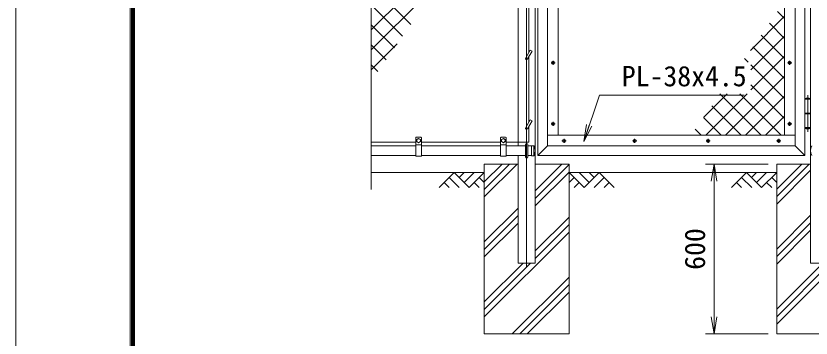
# Model space of a CAD drawing. Units: millimetres, scale not verified. Extents: x -6300 to 6300, y -4455 to 4455.
# Drawn here: x -6300 to -3485, y -1664 to -525 of the extents above; entities that cross this region are included whole.
import ezdxf
from ezdxf.enums import TextEntityAlignment as Align

# ---------------------------------------------------------------- set-up
doc = ezdxf.new("R2010")
doc.units = ezdxf.units.MM
doc.header["$LTSCALE"] = 30
doc.linetypes.add('USER1', pattern=[50.8, 31.75, -6.35, 6.35, -6.35])
for name, color, linetype, lineweight in [('0-0_D-STR1', 1, 'Continuous', 18), ('0-1_D-STR3', 3, 'Continuous', 13), ('0-2_D-BMK', 2, 'USER1', 13), ('0-3_D-STR4', 7, 'Continuous', 9), ('0-4_D-BGD', 7, 'Continuous', 9), ('0-5_D-DCR-HCH', 7, 'Continuous', 9), ('0-6_D-STR-DIM', 7, 'Continuous', 9), ('0-7_0', 7, 'Continuous', 9), ('0-8_D-STR-TXT', 7, 'Continuous', 9), ('0-A_D-TTL', 7, 'Continuous', 9)]:
    doc.layers.add(name, color=color, linetype=linetype, lineweight=lineweight)
doc.styles.add('ＭＳ ゴシック', font='')
doc.styles.get('ＭＳ ゴシック').set_extended_font_data('MS Gothic')

# ---------------------------------------------------------------- blocks, each defined once
blk = doc.blocks.new('_Open')
at = {"layer": '0-7_0'}
blk.add_line((-30, 5), (0, 0), dxfattribs=at)
blk.add_lwpolyline([(-30, -5), (0, 0), (-30, 0)], dxfattribs=at)

msp = doc.modelspace()

# ---------------------------------------------------------------- linework, layer by layer
at = {"layer": '0-0_D-STR1'}
for p, q in [((-3507.49, -1019.05), (-3507.49, 1212.95)), ((-3487.49, 1225.98), (-3487.49, -1399.05)), ((-3541.49, -985.05), (-3541.49, 716.95)), ((-4522.49, -985.05), (-4522.49, -142.05)), ((-4452.49, -142.05), (-4452.49, -1019.05)), ((-4418.49, -142.05), (-4418.49, -985.05)), ((-4380.49, -184.05), (-4380.49, -947.05)), ((-3579.49, -947.05), (-3579.49, -184.05)), ((-4418.49, -947.05), (-3541.49, -947.05)), ((-5042.24, -985.05), (-4884.74, -985.05)), ((-4864.74, -985.05), (-4584.74, -985.05)), ((-4564.74, -985.05), (-4496.24, -985.05)), ((-4488.24, -985.05), (-4475.24, -985.05)), ((-4466.91, -984.55), (-4475.24, -984.55)), ((-4475.24, -1019.55), (-4475.24, -984.55)), ((-4467.24, -1019.55), (-4467.24, -984.55)), ((-4418.49, -985.05), (-4452.49, -1019.05)), ((-4418.49, -985.05), (-3541.49, -985.05)), ((-3541.49, -985.05), (-3507.49, -1019.05)), ((-5042.24, -1019.05), (-4884.74, -1019.05)), ((-4864.74, -1019.05), (-4584.74, -1019.05)), ((-4564.74, -1019.05), (-4496.24, -1019.05)), ((-4488.24, -1019.05), (-4475.24, -1019.05)), ((-4466.91, -1019.55), (-4475.24, -1019.55)), ((-4452.49, -1019.05), (-3507.49, -1019.05))]:
    msp.add_line(p, q, dxfattribs=at)
for points in [[(-4461.99, -142.05), (-4461.99, -1399.05), (-4522.49, -1399.05), (-4522.49, -1019.05)], [(-3487.49, -1399.05), (-3426.99, -1399.05), (-3426.99, -1019.05)]]:
    msp.add_lwpolyline(points, dxfattribs=at)
for centre, radius, start, end in [((-4466.91, -985.55), 1, 32.29827, 90), ((-4497.47, -1002.05), 35.72, 331.52136, 28.47864), ((-3452.02, -1002.05), 35.72, 151.52136, 208.47864), ((-4466.91, -1018.55), 1, 270, 327.70173)]:
    msp.add_arc(centre, radius, start, end, dxfattribs=at)
at = {"layer": '0-1_D-STR3'}
for p, q in [((-4484.24, -653.69), (-4484.24, -423.19)), ((-4479.78, -645.96), (-4495.71, -673.55)), ((-4472.85, -649.96), (-4479.78, -645.96)), ((-4472.85, -649.96), (-4488.78, -677.55)), ((-4484.24, -900.19), (-4484.24, -669.69)), ((-3507.49, -817.05), (-3487.49, -817.05)), ((-3507.49, -923.05), (-3507.49, -817.05)), ((-3507.49, -820.05), (-3487.49, -820.05)), ((-3487.49, -817.05), (-3487.49, -923.05)), ((-3507.49, -869.05), (-3487.49, -869.05)), ((-3487.49, -871.05), (-3507.49, -871.05)), ((-4479.78, -892.46), (-4495.71, -920.05)), ((-4472.85, -896.46), (-4488.78, -924.05)), ((-4472.85, -896.46), (-4479.78, -892.46)), ((-4484.24, -972.05), (-4484.24, -916.19)), ((-3487.49, -920.05), (-3507.49, -920.05)), ((-3507.49, -923.05), (-3487.49, -923.05)), ((-4884.74, -1021.05), (-4884.74, -956.05)), ((-4882.74, -954.05), (-4866.74, -954.05)), ((-4864.74, -1021.05), (-4864.74, -956.05)), ((-4584.74, -1021.05), (-4584.74, -956.05)), ((-4582.74, -954.05), (-4566.74, -954.05)), ((-4564.74, -1021.05), (-4564.74, -956.05)), ((-4884.74, -972.05), (-5042.24, -972.05)), ((-4884.74, -981.05), (-4864.74, -981.05)), ((-4881.24, -969.79), (-4881.24, -962.31)), ((-4874.74, -973.55), (-4881.24, -969.79)), ((-4868.24, -969.79), (-4874.74, -973.55)), ((-4868.24, -969.79), (-4868.24, -962.31)), ((-4584.74, -972.05), (-4864.74, -972.05)), ((-4584.74, -981.05), (-4564.74, -981.05)), ((-4581.24, -969.79), (-4581.24, -962.31)), ((-4574.74, -973.55), (-4581.24, -969.79)), ((-4568.24, -969.79), (-4574.74, -973.55)), ((-4568.24, -969.79), (-4568.24, -962.31)), ((-4484.24, -972.05), (-4564.74, -972.05)), ((-4496.24, -1024.05), (-4496.24, -980.05)), ((-4488.24, -1024.05), (-4488.24, -980.05)), ((-4884.74, -1021.05), (-4864.74, -1021.05)), ((-4584.74, -1021.05), (-4564.74, -1021.05))]:
    msp.add_line(p, q, dxfattribs=at)
for points in [[(-4868.24, -962.31), (-4874.74, -958.55), (-4881.24, -962.31)], [(-4568.24, -962.31), (-4574.74, -958.55), (-4581.24, -962.31)]]:
    msp.add_lwpolyline(points, dxfattribs=at)
for centre, radius in [((-4398.49, -691.05), 5.25), ((-3561.49, -691.05), 5.25), ((-4398.49, -907.05), 5.25), ((-3561.49, -907.05), 5.25), ((-4874.74, -966.05), 6.49), ((-4574.74, -966.05), 6.49), ((-4359.99, -967.05), 5.25), ((-4109.99, -967.05), 5.25), ((-3849.99, -967.05), 5.25), ((-3599.99, -967.05), 5.25)]:
    msp.add_circle(centre, radius, dxfattribs=at)
for centre, radius, start, end in [((-4492.24, -675.55), 4, 150, 330), ((-3497.49, -841.05), 26, 67.38014, 112.61986), ((-4492.24, -922.05), 4, 150, 330), ((-3497.49, -899.05), 26, 247.38014, 292.61986), ((-4882.74, -956.05), 2, 90, 180), ((-4866.74, -956.05), 2, 0, 90), ((-4582.74, -956.05), 2, 90, 180), ((-4566.74, -956.05), 2, 0, 90), ((-4492.24, -980.05), 4, 0, 180), ((-4492.24, -1024.05), 4, 180, 0)]:
    msp.add_arc(centre, radius, start, end, dxfattribs=at)
at = {"layer": '0-2_D-BMK'}
for p, q in [((-4492.24, -1414.05), (-4492.24, 1252.95)), ((-4405.93, -691.05), (-4391.05, -691.05)), ((-4398.49, -683.61), (-4398.49, -698.49)), ((-3568.93, -691.05), (-3554.05, -691.05)), ((-3561.49, -683.61), (-3561.49, -698.49)), ((-3497.49, -935.05), (-3497.49, -805.05)), ((-4398.49, -899.61), (-4398.49, -914.49)), ((-3561.49, -899.61), (-3561.49, -914.49)), ((-4391.05, -907.05), (-4405.93, -907.05)), ((-3554.05, -907.05), (-3568.93, -907.05)), ((-4352.55, -967.05), (-4367.43, -967.05)), ((-4359.99, -959.61), (-4359.99, -974.49)), ((-4102.55, -967.05), (-4117.43, -967.05)), ((-4109.99, -959.61), (-4109.99, -974.49)), ((-3842.55, -967.05), (-3857.43, -967.05)), ((-3849.99, -959.61), (-3849.99, -974.49)), ((-3592.55, -967.05), (-3607.43, -967.05)), ((-3599.99, -959.61), (-3599.99, -974.49))]:
    msp.add_line(p, q, dxfattribs=at)
at = {"layer": '0-3_D-STR4'}
for p, q in [((-4642.24, -1049.05), (-4522.49, -1049.05)), ((-3487.49, -1049.05), (-3607.24, -1049.05))]:
    msp.add_line(p, q, dxfattribs=at)
for points in [[(-4461.99, -1049.05), (-4342.24, -1049.05), (-4342.24, -1649.05), (-4642.24, -1649.05), (-4642.24, -1049.05)], [(-3607.24, -1049.05), (-3607.24, -1649.05), (-3307.24, -1649.05), (-3307.24, -1049.05)]]:
    msp.add_lwpolyline(points, dxfattribs=at)
at = {"layer": '0-4_D-BGD'}
for p, q in [((-5042.24, -1079.05), (-4642.24, -1079.05)), ((-3607.24, -1079.05), (-4342.24, -1079.05))]:
    msp.add_line(p, q, dxfattribs=at)
at = {"layer": '0-5_D-DCR-HCH'}
for p, q in [((-5042.24, -575.06), (-4890.23, -423.05)), ((-5042.24, -645.77), (-4819.52, -423.05)), ((-4901.99, -555.6), (-5034.54, -423.05)), ((-4931.11, -597.18), (-5042.24, -486.05)), ((-3700.46, -647.49), (-3579.49, -526.53)), ((-3579.49, -534.59), (-3604.14, -509.94)), ((-4960.23, -638.77), (-5042.24, -556.76)), ((-3579.49, -605.3), (-3633.26, -551.53)), ((-3698.25, -716), (-3579.49, -597.24)), ((-3579.49, -676.01), (-3662.38, -593.12)), ((-5042.24, -716.49), (-4950.18, -624.43)), ((-4989.35, -680.36), (-5042.24, -627.47)), ((-3579.49, -746.72), (-3691.51, -634.71)), ((-3698.25, -786.71), (-3579.49, -667.95)), ((-5018.47, -721.95), (-5042.24, -698.18)), ((-3707.72, -689.2), (-3720.63, -676.3)), ((-3579.49, -817.43), (-3698.25, -698.67)), ((-3787.88, -947.05), (-3579.49, -738.66)), ((-3579.49, -888.14), (-3698.25, -769.38)), ((-3865.61, -883.36), (-3782.81, -800.56)), ((-3858.59, -947.05), (-3712.1, -800.56)), ((-3662.01, -947.05), (-3807.99, -801.06)), ((-3591.3, -947.05), (-3737.79, -800.56)), ((-3717.17, -947.05), (-3579.49, -809.37)), ((-3732.72, -947.05), (-3837.11, -842.65)), ((-3803.43, -947.05), (-3866.23, -884.24)), ((-3646.46, -947.05), (-3579.49, -880.08)), ((-3874.14, -947.05), (-3895.35, -925.83)), ((-4642.24, -1165.01), (-4526.28, -1049.05)), ((-4642.24, -1138.5), (-4552.79, -1049.05)), ((-4642.24, -1111.98), (-4579.31, -1049.05)), ((-4461.99, -1143.86), (-4367.18, -1049.05)), ((-4461.99, -1170.38), (-4342.24, -1050.63)), ((-3607.24, -1164.16), (-3492.13, -1049.05)), ((-3607.24, -1137.64), (-3518.65, -1049.05)), ((-4748.67, -1079.05), (-4801.88, -1132.26)), ((-4766.41, -1096.79), (-4730.77, -1132.26)), ((-4748.67, -1079.05), (-4695.46, -1132.26)), ((-4731.02, -1096.88), (-4713.19, -1079.05)), ((-4713.19, -1114.52), (-4677.72, -1079.05)), ((-4695.46, -1132.26), (-4642.24, -1079.05)), ((-4659.98, -1096.79), (-4642.24, -1114.44)), ((-4461.99, -1196.9), (-4342.24, -1077.15)), ((-4289.03, -1132.26), (-4342.24, -1079.05)), ((-4324.51, -1096.79), (-4342.24, -1114.44)), ((-4271.29, -1114.52), (-4306.77, -1079.05)), ((-4235.82, -1079.05), (-4289.03, -1132.26)), ((-4253.56, -1096.79), (-4271.29, -1079.05)), ((-4218.08, -1096.79), (-4253.72, -1132.26)), ((-4235.82, -1079.05), (-4182.61, -1132.26)), ((-3713.67, -1079.05), (-3766.88, -1132.26)), ((-3731.41, -1096.79), (-3695.77, -1132.26)), ((-3713.67, -1079.05), (-3660.46, -1132.26)), ((-3695.93, -1096.79), (-3678.19, -1079.05)), ((-3678.19, -1114.52), (-3642.72, -1079.05)), ((-3660.46, -1132.26), (-3607.24, -1079.05)), ((-3624.98, -1096.79), (-3607.24, -1114.44)), ((-3607.24, -1190.67), (-3487.49, -1070.92)), ((-4784.14, -1114.52), (-4766.32, -1132.26)), ((-4677.72, -1114.52), (-4659.9, -1132.26)), ((-4306.77, -1114.52), (-4324.59, -1132.26)), ((-4200.34, -1114.52), (-4218.16, -1132.26)), ((-3749.14, -1114.52), (-3731.32, -1132.26)), ((-3642.72, -1114.52), (-3624.9, -1132.26)), ((-4642.24, -1324.11), (-4522.49, -1204.36)), ((-4642.24, -1350.63), (-4522.49, -1230.88)), ((-4461.99, -1355.99), (-4342.24, -1236.24)), ((-3607.24, -1349.77), (-3487.49, -1230.02)), ((-4642.24, -1377.15), (-4522.49, -1257.4)), ((-4461.99, -1382.51), (-4342.24, -1262.76)), ((-3607.24, -1376.29), (-3487.49, -1256.54)), ((-4642.24, -1589.28), (-4342.24, -1289.28)), ((-3607.24, -1402.81), (-3487.49, -1283.06)), ((-3607.24, -1588.42), (-3307.24, -1288.42)), ((-3607.24, -1614.94), (-3307.24, -1314.94)), ((-4642.24, -1562.76), (-4478.53, -1399.05)), ((-4642.24, -1536.24), (-4505.05, -1399.05)), ((-3607.24, -1561.9), (-3444.39, -1399.05)), ((-4542.92, -1649.05), (-4342.24, -1448.38)), ((-4516.4, -1649.05), (-4342.24, -1474.89)), ((-4489.88, -1649.05), (-4342.24, -1501.41))]:
    msp.add_line(p, q, dxfattribs=at)
at = {"layer": '0-6_D-STR-DIM'}
for p, q in [((-5042.24, -159.7), (-5042.24, -1139.05)), ((-3637.24, -1049.05), (-3859.02, -1049.05)), ((-3829.02, -1589.05), (-3829.02, -1109.05)), ((-3637.24, -1649.05), (-3859.02, -1649.05))]:
    msp.add_line(p, q, dxfattribs=at)
at = {"layer": '0-8_D-STR-TXT'}
msp.add_lwpolyline([(-3722.53, -806), (-4234.06, -806), (-4289.25, -966.84)], dxfattribs=at)
at = {"layer": '0-A_D-TTL', "color": 2, "lineweight": 18}
msp.add_lwpolyline([(-6300, 4455), (6300, 4455), (6300, -4455), (-6300, -4455)], close=True, dxfattribs=at)
at = {"layer": '0-A_D-TTL'}
for points in [[(-5895, 4125), (5895, 4125), (5895, -4125), (-5895, -4125)], [(-5891.25, 4121.25), (5891.25, 4121.25), (5891.25, -4121.25), (-5891.25, -4121.25)], [(-5887.5, 4117.5), (5887.5, 4117.5), (5887.5, -4117.5), (-5887.5, -4117.5)], [(-5883.75, 4113.75), (5883.75, 4113.75), (5883.75, -4113.75), (-5883.75, -4113.75)], [(-5880, 4110), (5880, 4110), (5880, -4110), (-5880, -4110)]]:
    msp.add_lwpolyline(points, close=True, dxfattribs=at)

# ---------------------------------------------------------------- block references
at = {"layer": '0-6_D-STR-DIM', "xscale": 2, "yscale": 2}
for p, rotation in [((-3829.02, -1049.05), 90), ((-3829.02, -1649.05), 270)]:
    msp.add_blockref('_Open', p, dxfattribs=dict(at, rotation=rotation))
at = {"layer": '0-8_D-STR-TXT', "xscale": 2, "yscale": 2, "rotation": 251.06303}
msp.add_blockref('_Open', (-4289.9, -968.73), dxfattribs=at)

# ---------------------------------------------------------------- texts
at = {"layer": '0-6_D-STR-DIM', "style": 'ＭＳ ゴシック'}
msp.add_text('600', height=72.14, rotation=90, dxfattribs=at).set_placement((-3839.14, -1422.92), align=Align.BOTTOM_LEFT)
at = {"layer": '0-8_D-STR-TXT', "style": 'ＭＳ ゴシック'}
msp.add_text('PL-38x4.5', height=72.14, dxfattribs=at).set_placement((-4155.39, -795.88), align=Align.BOTTOM_LEFT)

doc.saveas('drawing.dxf')
